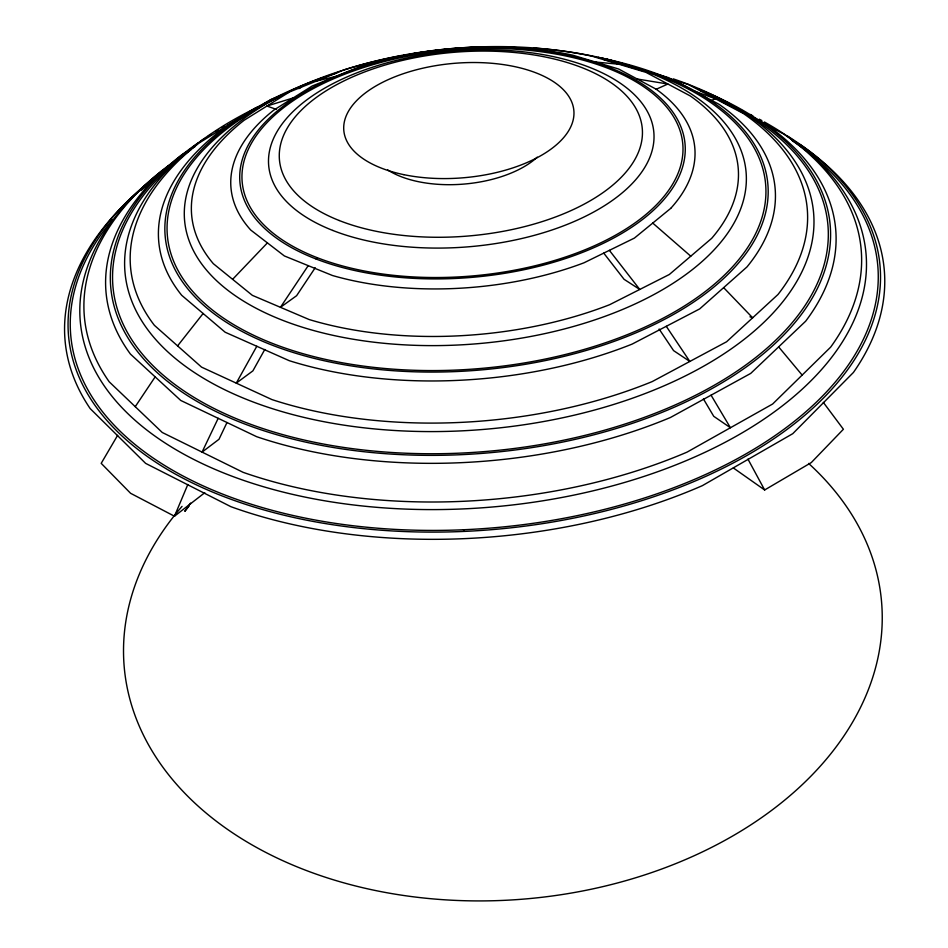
<?xml version="1.0" encoding="UTF-8"?>
<svg xmlns="http://www.w3.org/2000/svg" width="948" height="948" viewBox="0 0 948 948"><rect width="100%" height="100%" fill="white"/><g stroke="black" fill="none" stroke-linecap="round" stroke-linejoin="round"><path stroke-width="1.42" d="M117.647 435.31L101.199 463.347L130.587 493.292L174.479 516.222L187.823 484.499M218.182 418.317L202.066 452.101L219 439.279L226.987 422.524M264.812 349.445L252.891 370.869L236.265 383.134L256.801 346.269M308.219 265.641L280.454 307.318L296.617 295.693L315.198 267.763M135.244 406.668L155.164 376.877M190.548 503.104L184.813 511.328L189.363 505.628M177.596 345.89L203.121 313.492M232.616 279.328L267.407 242.889M174.479 516.222L204.78 492.711M289.318 92.063L244.074 120.301A274.292 143.563 -4.9 0 0 213.359 263.71L252.381 295.361L309.107 319.523A274.292 143.563 -4.9 0 0 609.659 304.687L669.347 274.482L711.687 238.327A274.292 143.563 -4.9 0 0 690.298 95.949L645.944 72.356L591.943 56.157A274.292 143.563 -4.9 0 0 343.816 69.986L270.725 99.587L219.723 131.334A309.332 164.561 -4.9 0 0 181.708 295.302L225.162 332.227L289.199 360.667A309.332 164.561 -4.9 0 0 632.174 344.077L699.695 308.894L746.965 266.945A309.332 164.561 -4.9 0 0 718.88 104.209L668.636 77.677L608.047 59.511A309.332 164.561 -4.9 0 0 598.212 57.532M195.181 146.466L181.755 154.832A366.189 200.964 -4.9 0 0 130.445 354.09L180.76 400.459L256.683 436.696A366.189 200.964 -4.9 0 0 670.449 417.487L750.721 373.405L805.658 321.206A366.189 200.964 -4.9 0 0 764.728 123.477L704.921 92.027L700.773 90.783M175.285 161.539L166.54 166.99A389.853 217.151 -4.9 0 0 109.21 381.807L162.25 432.478L243.103 472.329A389.853 217.151 -4.9 0 0 687.075 452.113L772.656 404.002L830.638 347.158A389.853 217.151 -4.9 0 0 783.664 133.988L757.736 120.349M733.361 467.957L764.645 489.974L811.287 462.577L843.4 429.254L823.338 402.402M298.916 88.614L301.464 87.133M227.591 125.29L245.508 115.277M710.265 101.045L715.313 98.722L693.438 90.771M656.028 89.337L667.866 84.017L637.21 79.004M261.921 105.394L255.213 108.108L199.27 142.899A339.609 183.533 -4.9 0 0 154.394 325.33L201.545 367.125L271.91 399.57A339.609 183.533 -4.9 0 0 652.271 381.558L726.583 341.778L777.976 294.508A339.609 183.533 -4.9 0 0 743.362 113.487L688.035 84.36L669.904 78.921M293.157 97.952L266.921 106.034L276.496 109.435M316.762 80.936L335.675 76.468M463.525 529.778L464.188 529.742M595.451 62.035L618.7 64.191M621.805 64.5L625.893 65.72M628.631 66.538L635.456 68.588M638.182 69.405L642.282 70.638M647.733 72.273L651.833 73.506M638.051 68.505L651.809 73.352M749.951 316.798L752.653 317.793L723.644 287.647M719.852 100.417L731.619 106.614M734.238 107.989L751.254 116.936L734.38 107.527M752.546 117.623L755.141 118.986M791.734 140.185L800.61 144.866A411.124 232.343 -4.9 0 1 853.413 372.469L792.753 433.686L702.397 485.637A411.124 232.343 -4.9 0 1 230.909 506.694L145.625 463.371L90.178 408.6A411.124 232.343 -4.9 0 1 153.161 179.302M747.96 459.128L764.645 489.974M652.745 223.076L690.76 256.185M778.628 346.885L802.15 375.088M609.374 250.355L639.758 289.448L624.08 279.316L603.769 253.14M666.278 326.313L689.836 361.449L673.578 350.618L659.121 329.027M711.071 395.186L730.422 427.738L713.737 416.314L703.428 398.942M597.904 57.366A302.471 160.39 -4.9 0 1 701.899 296.309A302.471 160.39 -4.9 0 1 230.044 324.595A302.471 160.39 -4.9 0 1 336.718 73.02M792.433 140.873A405.021 228.207 -4.9 0 1 767.536 440.654A405.021 228.207 -4.9 0 1 242.783 501.445A405.021 228.207 -4.9 0 1 112.539 219.64M140.873 190.655A405.021 228.207 -4.9 0 1 147.698 184.789M533.534 48.064A281.793 147.983 -4.9 0 1 707.172 256.825A281.793 147.983 -4.9 0 1 259.088 309.806A281.793 147.983 -4.9 0 1 341.173 70.816M342.512 70.377A281.793 147.983 -4.9 0 1 401.822 55.624M403.267 55.363A281.793 147.983 -4.9 0 1 407.51 54.617M410.354 54.131A281.793 147.983 -4.9 0 1 416.089 53.206M418.969 52.756A281.793 147.983 -4.9 0 1 423.294 52.128M426.197 51.725A281.793 147.983 -4.9 0 1 432.015 50.967M434.931 50.611A281.793 147.983 -4.9 0 1 448.084 49.201M450.999 48.941A281.793 147.983 -4.9 0 1 464.093 47.933M468.431 47.673A281.793 147.983 -4.9 0 1 501.184 46.843M697.764 88.922A361.046 197.528 -4.9 0 1 747.297 366.224A361.046 197.528 -4.9 0 1 237.154 420.995A361.046 197.528 -4.9 0 1 198.677 142.508M201.035 140.897A361.046 197.528 -4.9 0 1 204.626 138.479M208.276 136.097A361.046 197.528 -4.9 0 1 210.74 134.533M215.741 131.428A361.046 197.528 -4.9 0 1 218.265 129.9M222.105 127.625A361.046 197.528 -4.9 0 1 224.688 126.131M235.175 120.325A361.046 197.528 -4.9 0 1 239.18 118.216M749.595 115.929A358.806 196.283 -4.9 0 1 714.14 385.303A358.806 196.283 -4.9 0 1 226.821 414.56A358.806 196.283 -4.9 0 1 191.176 149.464M673.199 78.85A345.582 187.349 -4.9 0 1 727.009 351.779A345.582 187.349 -4.9 0 1 217.4 386.037A345.582 187.349 -4.9 0 1 258.484 106.733M786.864 135.647A407.249 229.487 -4.9 0 1 753.624 451.568A407.249 229.487 -4.9 0 1 198.215 485.72A407.249 229.487 -4.9 0 1 158.873 174.254M764.396 121.984A394.321 220.28 -4.9 0 1 753.435 425.996A394.321 220.28 -4.9 0 1 213.371 468.656A394.321 220.28 -4.9 0 1 163.708 169.431M167.026 166.895A394.321 220.28 -4.9 0 1 171.552 163.542M731.038 105.631A394.321 220.28 -4.9 0 1 733.811 106.828M740.672 109.921A394.321 220.28 -4.9 0 1 743.386 111.189M750.105 114.447A394.321 220.28 -4.9 0 1 752.748 115.775M759.277 119.187A394.321 220.28 -4.9 0 1 761.848 120.574M603.995 59.677A300.232 159.181 -4.9 0 1 710.479 287.434A300.232 159.181 -4.9 0 1 260.262 338.317A300.232 159.181 -4.9 0 1 280.596 96.234M808.608 463.43A380.077 265.582 -4.9 0 1 763.792 816.074A380.077 265.582 -4.9 0 1 262.11 850.475A380.077 265.582 -4.9 0 1 182.028 506.386M537.255 157.155A89.456 45.172 -4.9 0 1 387.637 169.882M670.734 208.359L634.402 238.09L583.968 262.809A232.781 119.815 -4.9 0 1 332.452 275.501L284.388 255.96L250.793 230.091A232.781 119.815 -4.9 0 1 273.794 110.122L312.188 86.007L358.865 67.059A232.781 119.815 -4.9 0 1 572.592 55.138L618.677 69.038L656.111 89.171A232.781 119.815 -4.9 0 1 670.734 208.359M317.343 257.738A221.133 113.428 -4.9 0 0 678.839 171.304A221.133 113.428 -4.9 0 0 391.216 59.819A221.133 113.428 -4.9 0 0 317.343 257.738M332.784 230.447A193.285 98.13 -4.9 0 0 649.949 157.072A193.285 98.13 -4.9 0 0 401.063 59.274A193.285 98.13 -4.9 0 0 332.784 230.447M316.039 258.982A223.384 114.59 -4.9 0 0 681.102 171.493A223.384 114.59 -4.9 0 0 390.315 59.013A223.384 114.59 -4.9 0 0 316.039 258.982M403.931 174.681A115.455 57.401 -4.9 0 0 573.931 111.603A115.455 57.401 -4.9 0 0 398.634 75.366A115.455 57.401 -4.9 0 0 403.931 174.681M339.194 220.505A182.099 92.134 -4.9 0 0 638.442 152.178A182.099 92.134 -4.9 0 0 404.926 59.843A182.099 92.134 -4.9 0 0 339.194 220.505"/></g></svg>
